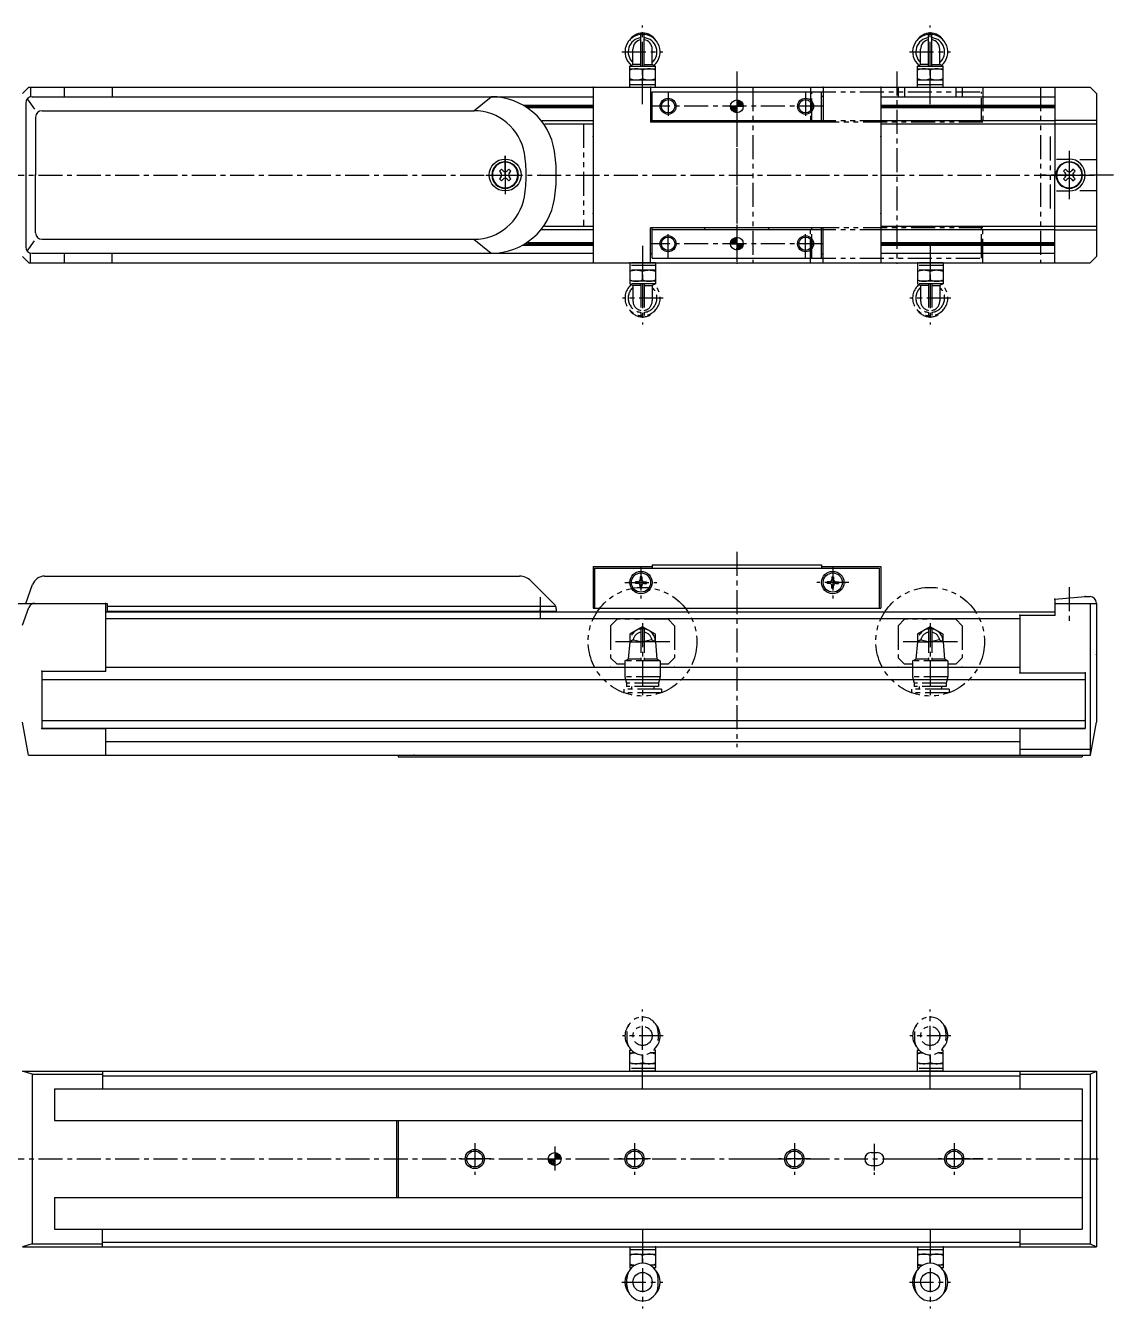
# Model space of a CAD drawing. Extents: x -754 to -240, y 103 to 509.
# Drawn here: x -580 to -239.7, y 107.2 to 508.5 of the extents above; entities that cross this region are included whole.
import ezdxf

# ---------------------------------------------------------------- set-up
doc = ezdxf.new("R2010")
doc.units = 0
for name, pattern in [('CENTER', [12, 7.5, -1.5, 1.5, -1.5]), ('CONTINOUS', [0]), ('PHANTOM', [15, 7.5, -1.5, 1.5, -1.5, 1.5, -1.5])]:
    doc.linetypes.add(name, pattern=pattern)
doc.layers.get('0').update_dxf_attribs({"linetype": 'CONTINUOUS'})
doc.layers.add('CENTER', color=1, linetype='CENTER')

# ---------------------------------------------------------------- blocks, each defined once
blk = doc.blocks.new('*U2')
at = {"color": 7, "linetype": 'CONTINUOUS'}
for p, q in [((-357.52, 485.29), (-357.52, 484.7)), ((-356.1, 484.7), (-357.52, 485.29)), ((-357.52, 484.7), (-357.52, 483.29)), ((-357.52, 483.29), (-355.52, 483.29)), ((-356.1, 484.7), (-355.52, 483.29))]:
    blk.add_line(p, q, dxfattribs=at)
for points in [[(-357.52, 485.29), (-357.52, 484.7), (-356.1, 484.7)], [(-357.52, 484.7), (-357.52, 483.29), (-355.52, 483.29)], [(-357.52, 483.29), (-357.52, 483.29), (-355.52, 483.29)]]:
    blk.add_solid(points, dxfattribs=at)
at = {"color": 7, "linetype": 'CONTINUOUS', "extrusion": (0, 0, -1)}
blk.add_solid([(357.52, 484.7), (356.1, 484.7), (355.52, 483.29)], dxfattribs=at)
blk = doc.blocks.new('*U3')
at = {"color": 7, "linetype": 'CONTINUOUS'}
for p, q in [((-359.52, 483.29), (-357.52, 483.29)), ((-359.52, 483.29), (-358.93, 481.87)), ((-357.52, 481.29), (-358.93, 481.87)), ((-357.52, 483.29), (-357.52, 481.87)), ((-357.52, 481.87), (-357.52, 481.29))]:
    blk.add_line(p, q, dxfattribs=at)
for points in [[(-359.52, 483.29), (-359.52, 483.29), (-357.52, 483.29)], [(-359.52, 483.29), (-358.93, 481.87), (-357.52, 481.87)]]:
    blk.add_solid(points, dxfattribs=at)
at = {"color": 7, "linetype": 'CONTINUOUS', "extrusion": (0, 0, -1)}
for points in [[(359.52, 483.29), (357.52, 483.29), (357.52, 481.87)], [(358.93, 481.87), (357.52, 481.87), (357.52, 481.29)]]:
    blk.add_solid(points, dxfattribs=at)
blk = doc.blocks.new('*U4')
at = {"color": 7, "linetype": 'CONTINUOUS'}
for p, q in [((-357.52, 440.29), (-355.52, 440.29)), ((-357.52, 440.29), (-357.52, 438.87)), ((-356.1, 438.87), (-357.52, 438.29)), ((-357.52, 438.29), (-357.52, 438.87)), ((-355.52, 440.29), (-356.1, 438.87))]:
    blk.add_line(p, q, dxfattribs=at)
for points in [[(-357.52, 440.29), (-357.52, 440.29), (-355.52, 440.29)], [(-357.52, 440.29), (-357.52, 438.87), (-356.1, 438.87)]]:
    blk.add_solid(points, dxfattribs=at)
at = {"color": 7, "linetype": 'CONTINUOUS', "extrusion": (0, 0, -1)}
for points in [[(357.52, 440.29), (355.52, 440.29), (356.1, 438.87)], [(357.52, 438.87), (356.1, 438.87), (357.52, 438.29)]]:
    blk.add_solid(points, dxfattribs=at)
blk = doc.blocks.new('*U5')
at = {"color": 7, "linetype": 'CONTINUOUS'}
for p, q in [((-358.93, 441.7), (-359.52, 440.29)), ((-357.52, 442.29), (-358.93, 441.7)), ((-357.52, 441.7), (-357.52, 442.29)), ((-357.52, 441.7), (-357.52, 440.29)), ((-359.52, 440.29), (-357.52, 440.29))]:
    blk.add_line(p, q, dxfattribs=at)
for points in [[(-358.93, 441.7), (-359.52, 440.29), (-357.52, 440.29)], [(-357.52, 442.29), (-358.93, 441.7), (-357.52, 441.7)], [(-359.52, 440.29), (-359.52, 440.29), (-357.52, 440.29)]]:
    blk.add_solid(points, dxfattribs=at)
at = {"color": 7, "linetype": 'CONTINUOUS', "extrusion": (0, 0, -1)}
blk.add_solid([(358.93, 441.7), (357.52, 441.7), (357.52, 440.29)], dxfattribs=at)
blk = doc.blocks.new('*X9')
at = {"color": 0, "linetype": 'CONTINOUS'}
for p, q in [((-416.5, 153.68), (-416.22, 153.96)), ((-416.41, 153.32), (-415.77, 153.96)), ((-416.28, 153.01), (-415.32, 153.96)), ((-416.1, 152.74), (-414.87, 153.96)), ((-415.89, 152.5), (-414.52, 153.87)), ((-415.64, 152.3), (-414.52, 153.42)), ((-415.35, 152.14), (-414.52, 152.98)), ((-415.02, 152.03), (-414.52, 152.53)), ((-414.52, 155.66), (-414.24, 155.94)), ((-414.52, 155.21), (-413.87, 155.86)), ((-414.52, 154.76), (-413.56, 155.72)), ((-414.52, 154.32), (-413.29, 155.54)), ((-414.43, 153.96), (-413.06, 155.33)), ((-413.98, 153.96), (-412.86, 155.08)), ((-413.53, 153.96), (-412.7, 154.79)), ((-413.08, 153.96), (-412.58, 154.46)), ((-412.64, 153.96), (-412.52, 154.08)), ((-414.63, 151.97), (-414.52, 152.08))]:
    blk.add_line(p, q, dxfattribs=at)

msp = doc.modelspace()

# ---------------------------------------------------------------- linework, layer by layer
at = {"color": 7, "linetype": 'CONTINOUS'}
for p, q in [((-387.52, 495.79), (-387.52, 505.76)), ((-386.52, 495.79), (-386.52, 505.76)), ((-297.52, 495.79), (-297.52, 505.76)), ((-296.52, 495.79), (-296.52, 505.76)), ((-390.02, 496.36), (-390.02, 501.19)), ((-384.02, 496.36), (-384.02, 501.19)), ((-300.02, 496.36), (-300.02, 501.19)), ((-294.02, 496.36), (-294.02, 501.19)), ((-391.02, 495.79), (-390.02, 496.36)), ((-391.02, 495.79), (-383.02, 495.79)), ((-391.02, 489.29), (-391.02, 495.79)), ((-391.02, 494.99), (-383.02, 494.99)), ((-387.52, 496.36), (-390.02, 496.36)), ((-387.02, 494.63), (-387.02, 491.94)), ((-386.52, 496.36), (-384.02, 496.36)), ((-383.02, 495.79), (-384.02, 496.36)), ((-383.02, 489.29), (-383.02, 495.79)), ((-301.02, 495.79), (-300.02, 496.36)), ((-301.02, 495.79), (-293.02, 495.79)), ((-301.02, 489.29), (-301.02, 495.79)), ((-301.02, 494.99), (-293.02, 494.99)), ((-297.52, 496.36), (-300.02, 496.36)), ((-297.02, 494.63), (-297.02, 491.94)), ((-296.52, 496.36), (-294.02, 496.36)), ((-293.02, 495.79), (-294.02, 496.36)), ((-293.02, 489.29), (-293.02, 495.79)), ((-391.02, 491.59), (-383.02, 491.59)), ((-391.02, 490.09), (-383.02, 490.09)), ((-301.02, 491.59), (-293.02, 491.59)), ((-301.02, 490.09), (-293.02, 490.09)), ((-579.02, 489.29), (-581.02, 487.29)), ((-579.53, 485.59), (-577.29, 482.37)), ((-579.02, 489.29), (-558.02, 489.29)), ((-578.54, 489.29), (-578.54, 486.49)), ((-578.02, 486.29), (-434.36, 486.29)), ((-573.02, 486.29), (-402.52, 486.29)), ((-568.02, 489.29), (-568.02, 486.21)), ((-561.02, 489.29), (-258.02, 489.29)), ((-553.02, 489.29), (-553.02, 486.28)), ((-439.77, 481.9), (-434.36, 486.29)), ((-402.52, 489.29), (-402.52, 434.29)), ((-402.52, 489.29), (-384.52, 489.29)), ((-391.02, 489.29), (-383.02, 489.29)), ((-384.52, 489.29), (-384.52, 478.29)), ((-384.02, 486.49), (-384.48, 486.49)), ((-384.02, 487.79), (-331.02, 487.79)), ((-384.02, 478.18), (-384.02, 487.79)), ((-331.02, 478.3), (-331.02, 487.79)), ((-331.02, 486.49), (-330.47, 486.49)), ((-330.52, 489.29), (-330.52, 478.29)), ((-330.52, 489.29), (-312.52, 489.29)), ((-312.52, 489.29), (-312.52, 434.29)), ((-312.52, 486.29), (-258.02, 486.29)), ((-307.02, 489.29), (-307.02, 486.29)), ((-305.02, 489.29), (-305.02, 486.29)), ((-301.02, 489.29), (-293.02, 489.29)), ((-289.02, 489.29), (-289.02, 486.29)), ((-287.02, 489.29), (-287.02, 486.29)), ((-258.02, 489.29), (-258.02, 461.79)), ((-258.02, 489.29), (-247.02, 489.29)), ((-245.02, 487.29), (-247.02, 489.29)), ((-245.02, 487.29), (-245.02, 436.29)), ((-580.02, 484.29), (-580.02, 439.29)), ((-574.92, 481.9), (-439.77, 481.9)), ((-424.41, 483.69), (-402.52, 483.69)), ((-423.75, 483.29), (-402.52, 483.29)), ((-423.09, 482.88), (-402.52, 482.88)), ((-312.52, 483.69), (-258.02, 483.69)), ((-312.52, 483.29), (-258.02, 483.29)), ((-312.52, 482.88), (-258.02, 482.88)), ((-576.92, 479.9), (-576.92, 461.79)), ((-418.47, 478.79), (-402.52, 478.79)), ((-417.64, 477.79), (-402.52, 477.79)), ((-330.52, 478.29), (-384.52, 478.29)), ((-384.02, 478.79), (-331.02, 478.79)), ((-367.52, 478.3), (-367.52, 478.79)), ((-347.52, 478.18), (-347.52, 478.79)), ((-312.52, 478.79), (-258.02, 478.79)), ((-312.52, 477.79), (-258.02, 477.79)), ((-258.02, 478.99), (-245.02, 478.99)), ((-258.02, 477.79), (-245.02, 477.79)), ((-257.51, 466.79), (-253.52, 466.79)), ((-250.2, 466.59), (-245.02, 466.59)), ((-576.92, 443.67), (-576.92, 461.79)), ((-431.18, 463.6), (-431.83, 462.95)), ((-431.83, 462.95), (-431.33, 462.45)), ((-430.68, 463.1), (-431.18, 463.6)), ((-428.86, 463.6), (-429.35, 463.1)), ((-428.21, 462.95), (-428.86, 463.6)), ((-428.7, 462.45), (-428.21, 462.95)), ((-258.02, 434.29), (-258.02, 461.79)), ((-254.68, 463.6), (-255.33, 462.95)), ((-255.33, 462.95), (-254.83, 462.45)), ((-254.18, 463.1), (-254.68, 463.6)), ((-252.36, 463.6), (-252.85, 463.1)), ((-251.71, 462.95), (-252.36, 463.6)), ((-252.2, 462.45), (-251.71, 462.95)), ((-431.33, 461.12), (-431.83, 460.63)), ((-431.83, 460.63), (-431.18, 459.98)), ((-431.18, 459.98), (-430.68, 460.47)), ((-429.35, 460.47), (-428.86, 459.98)), ((-428.86, 459.98), (-428.21, 460.63)), ((-428.21, 460.63), (-428.7, 461.12)), ((-254.83, 461.12), (-255.33, 460.63)), ((-255.33, 460.63), (-254.68, 459.98)), ((-254.68, 459.98), (-254.18, 460.47)), ((-252.85, 460.47), (-252.36, 459.98)), ((-252.36, 459.98), (-251.71, 460.63)), ((-251.71, 460.63), (-252.2, 461.12)), ((-257.51, 456.79), (-253.52, 456.79)), ((-250.2, 456.98), (-245.02, 456.98)), ((-417.67, 445.79), (-402.52, 445.79)), ((-312.52, 445.79), (-258.02, 445.79)), ((-258.02, 445.79), (-245.02, 445.79)), ((-574.92, 441.67), (-439.77, 441.67)), ((-439.77, 441.67), (-434.36, 437.29)), ((-418.84, 444.79), (-402.52, 444.79)), ((-384.52, 434.29), (-384.52, 445.29)), ((-330.52, 445.29), (-384.52, 445.29)), ((-384.02, 435.79), (-384.02, 445.29)), ((-384.02, 444.79), (-331.02, 444.79)), ((-367.52, 444.79), (-367.52, 445.29)), ((-347.52, 444.79), (-347.52, 445.29)), ((-331.02, 435.79), (-331.02, 445.29)), ((-330.52, 434.29), (-330.52, 445.29)), ((-312.81, 444.79), (-258.02, 444.79)), ((-258.02, 444.59), (-245.02, 444.59)), ((-579.53, 437.98), (-577.29, 441.2)), ((-424.49, 439.88), (-402.52, 439.88)), ((-423.53, 440.29), (-402.52, 440.29)), ((-422.95, 440.69), (-402.52, 440.69)), ((-312.52, 440.69), (-258.02, 440.69)), ((-312.52, 440.29), (-258.02, 440.29)), ((-312.52, 439.88), (-258.02, 439.88)), ((-579.02, 434.29), (-581.02, 436.29)), ((-579.02, 434.29), (-558.02, 434.29)), ((-578.54, 434.29), (-578.54, 437.09)), ((-578.02, 437.29), (-434.36, 437.29)), ((-573.02, 437.29), (-402.52, 437.29)), ((-568.02, 437.25), (-568.02, 434.29)), ((-561.02, 434.29), (-258.02, 434.29)), ((-553.02, 434.29), (-553.02, 437.33)), ((-402.52, 434.29), (-384.52, 434.29)), ((-384.02, 437.09), (-384.48, 437.09)), ((-384.02, 435.79), (-331.02, 435.79)), ((-331.02, 437.09), (-330.47, 437.09)), ((-330.52, 434.29), (-312.52, 434.29)), ((-312.52, 437.29), (-258.02, 437.29)), ((-258.02, 434.29), (-247.02, 434.29)), ((-245.02, 436.29), (-247.02, 434.29)), ((-402.52, 339.29), (-402.52, 326.29)), ((-402.52, 339.29), (-384.02, 339.29)), ((-402.02, 338.79), (-402.02, 326.29)), ((-402.02, 338.79), (-313.02, 338.79)), ((-384.02, 339.79), (-331.02, 339.79)), ((-384.02, 339.79), (-384.02, 338.79)), ((-331.02, 339.79), (-331.02, 338.79)), ((-331.02, 339.29), (-312.52, 339.29)), ((-313.02, 338.79), (-313.02, 326.29)), ((-312.52, 339.29), (-312.52, 326.29)), ((-580.02, 327.79), (-577.88, 333.66)), ((-574.12, 336.29), (-425.49, 336.29)), ((-421.95, 334.82), (-414.6, 327.47)), ((-388.52, 334.54), (-389.27, 334.54)), ((-389.27, 334.54), (-389.27, 334.04)), ((-388.52, 334.04), (-389.27, 334.04)), ((-387.77, 336.04), (-387.77, 335.28)), ((-387.27, 336.04), (-387.77, 336.04)), ((-387.77, 332.54), (-387.77, 333.29)), ((-387.27, 336.04), (-387.27, 335.28)), ((-387.27, 332.54), (-387.27, 333.29)), ((-386.52, 334.54), (-385.77, 334.54)), ((-386.52, 334.04), (-385.77, 334.04)), ((-385.77, 334.54), (-385.77, 334.04)), ((-328.52, 334.54), (-329.27, 334.54)), ((-329.27, 334.54), (-329.27, 334.04)), ((-328.52, 334.04), (-329.27, 334.04)), ((-327.77, 336.04), (-327.27, 336.04)), ((-327.77, 336.04), (-327.77, 335.28)), ((-327.77, 332.54), (-327.77, 333.29)), ((-327.27, 336.04), (-327.27, 335.28)), ((-327.27, 332.54), (-327.27, 333.29)), ((-326.52, 334.54), (-325.77, 334.54)), ((-326.52, 334.04), (-325.77, 334.04)), ((-325.77, 334.54), (-325.77, 334.04)), ((-387.27, 332.54), (-387.77, 332.54)), ((-327.77, 332.54), (-327.27, 332.54)), ((-258.02, 329.06), (-248.52, 329.89)), ((-248.52, 329.89), (-247.02, 329.89)), ((-624.44, 327.79), (-578.02, 327.79)), ((-581.02, 320.99), (-579.02, 326.47)), ((-580.02, 327.79), (-554.52, 327.79)), ((-577.14, 327.79), (-555.02, 327.79)), ((-555.02, 327.79), (-555.02, 306.59)), ((-555.02, 325.09), (-258.02, 325.09)), ((-554.52, 327.79), (-554.52, 325.29)), ((-554.52, 326.89), (-414.2, 326.89)), ((-554.52, 325.29), (-414.02, 325.29)), ((-414.02, 326.06), (-414.02, 325.29)), ((-402.52, 326.29), (-312.52, 326.29)), ((-258.02, 329.01), (-258.02, 324.09)), ((-258.02, 327.79), (-245.02, 327.79)), ((-247.02, 327.79), (-247.02, 280.29)), ((-245.02, 327.89), (-245.02, 290.63)), ((-555.02, 323.09), (-269.02, 323.09)), ((-269.02, 324.09), (-258.02, 324.09)), ((-269.02, 324.09), (-269.02, 306.09)), ((-575.02, 306.59), (-555.02, 306.59)), ((-575.02, 306.59), (-575.02, 288.59)), ((-555.02, 307.79), (-269.02, 307.79)), ((-269.02, 306.09), (-248.52, 306.09)), ((-248.52, 306.09), (-248.52, 291.29)), ((-575.02, 303.96), (-248.52, 303.96)), ((-579.19, 280.29), (-581.02, 290.63)), ((-575.02, 291.12), (-248.52, 291.12)), ((-248.52, 291.29), (-248.52, 288.59)), ((-246.84, 280.29), (-245.02, 290.63)), ((-575.02, 288.79), (-248.52, 288.79)), ((-575.02, 288.59), (-555.02, 288.59)), ((-555.02, 288.59), (-555.02, 280.29)), ((-269.02, 288.59), (-269.02, 280.29)), ((-269.02, 288.59), (-248.52, 288.59)), ((-555.02, 284.62), (-269.02, 284.62)), ((-269.02, 282.18), (-247.02, 282.18)), ((-579.19, 280.29), (-555.02, 280.29)), ((-555.02, 280.29), (-269.02, 280.29)), ((-463.52, 280.29), (-463.52, 279.79)), ((-463.52, 279.79), (-277.93, 279.79)), ((-302.05, 279.79), (-249.52, 279.79)), ((-269.02, 280.29), (-246.84, 280.29)), ((-249.52, 280.29), (-249.52, 279.79)), ((-249.52, 280.29), (-247.84, 280.29)), ((-581.02, 181.46), (-245.02, 181.46)), ((-578.02, 180.46), (-581.02, 181.46)), ((-556.02, 181.46), (-556.02, 175.96)), ((-269.02, 181.46), (-269.02, 175.96)), ((-247.02, 180.46), (-245.02, 181.46)), ((-245.02, 181.46), (-245.02, 126.46)), ((-578.02, 180.46), (-578.02, 127.46)), ((-578.02, 180.46), (-556.02, 180.46)), ((-556.02, 179.96), (-269.02, 179.96)), ((-269.02, 180.46), (-247.02, 180.46)), ((-247.02, 180.46), (-247.02, 127.46)), ((-571.02, 175.96), (-571.02, 165.96)), ((-571.02, 175.96), (-249.52, 175.96)), ((-249.52, 175.96), (-249.52, 131.96)), ((-571.02, 165.96), (-249.52, 165.96)), ((-464.02, 165.96), (-464.02, 141.96)), ((-463.52, 165.96), (-463.52, 141.96)), ((-571.02, 141.96), (-249.52, 141.96)), ((-571.02, 141.96), (-571.02, 131.96)), ((-571.02, 131.96), (-249.52, 131.96)), ((-556.02, 126.46), (-556.02, 131.96)), ((-269.02, 131.96), (-269.02, 126.46)), ((-578.02, 127.46), (-581.02, 126.46)), ((-581.02, 126.46), (-245.02, 126.46)), ((-578.02, 127.46), (-556.02, 127.46)), ((-556.02, 127.96), (-269.02, 127.96)), ((-391.02, 126.46), (-383.02, 126.46)), ((-391.02, 126.46), (-391.02, 119.96)), ((-391.02, 125.66), (-383.02, 125.66)), ((-383.02, 126.46), (-383.02, 119.96)), ((-301.02, 126.46), (-293.02, 126.46)), ((-301.02, 126.46), (-301.02, 119.96)), ((-301.02, 125.66), (-293.02, 125.66)), ((-293.02, 126.46), (-293.02, 119.96)), ((-269.02, 127.46), (-247.02, 127.46)), ((-247.02, 127.46), (-245.02, 126.46)), ((-391.02, 124.16), (-383.02, 124.16)), ((-391.02, 120.76), (-389.37, 120.76)), ((-387.02, 121.36), (-387.02, 123.8)), ((-383.02, 120.76), (-384.67, 120.76)), ((-301.02, 124.16), (-293.02, 124.16)), ((-301.02, 120.76), (-299.37, 120.76)), ((-297.02, 121.36), (-297.02, 123.8)), ((-293.02, 120.76), (-294.67, 120.76)), ((-391.92, 114.46), (-391.92, 116.46)), ((-391.02, 119.96), (-390.45, 119.96)), ((-391.02, 119.96), (-390.65, 119.75)), ((-383.02, 119.96), (-383.59, 119.96)), ((-383.02, 119.96), (-383.39, 119.75)), ((-382.12, 114.46), (-382.12, 116.46)), ((-301.92, 114.46), (-301.92, 116.46)), ((-301.02, 119.96), (-300.45, 119.96)), ((-301.02, 119.96), (-300.65, 119.75)), ((-293.02, 119.96), (-293.59, 119.96)), ((-293.02, 119.96), (-293.39, 119.75)), ((-292.12, 114.46), (-292.12, 116.46))]:
    msp.add_line(p, q, dxfattribs=at)
at = {"color": 3, "linetype": 'PHANTOM'}
for p, q in [((-352.52, 489.29), (-352.52, 434.29)), ((-334.52, 489.29), (-334.52, 478.29)), ((-334.02, 487.79), (-281.02, 487.79)), ((-334.02, 478.18), (-334.02, 487.79)), ((-281.02, 478.3), (-281.02, 487.79)), ((-280.52, 489.29), (-280.52, 478.29)), ((-262.52, 489.29), (-262.52, 434.29)), ((-405.52, 477.79), (-405.52, 445.79)), ((-280.52, 478.29), (-334.52, 478.29)), ((-334.02, 478.79), (-281.02, 478.79)), ((-259.52, 473.79), (-259.52, 449.79)), ((-334.52, 434.29), (-334.52, 445.29)), ((-280.52, 445.29), (-334.52, 445.29)), ((-334.02, 435.79), (-334.02, 445.29)), ((-334.02, 444.79), (-281.02, 444.79)), ((-281.02, 435.79), (-281.02, 445.29)), ((-280.52, 434.29), (-280.52, 445.29)), ((-383.02, 434.29), (-391.02, 434.29)), ((-391.02, 434.29), (-391.02, 427.79)), ((-383.02, 433.49), (-391.02, 433.49)), ((-383.02, 434.29), (-383.02, 427.79)), ((-334.02, 435.79), (-281.02, 435.79)), ((-293.02, 434.29), (-301.02, 434.29)), ((-301.02, 434.29), (-301.02, 427.79)), ((-293.02, 433.49), (-301.02, 433.49)), ((-293.02, 434.29), (-293.02, 427.79)), ((-383.02, 431.99), (-391.02, 431.99)), ((-387.02, 428.94), (-387.02, 431.63)), ((-293.02, 431.99), (-301.02, 431.99)), ((-297.02, 428.94), (-297.02, 431.63)), ((-383.02, 428.59), (-391.02, 428.59)), ((-391.02, 427.79), (-390.02, 427.21)), ((-383.02, 427.79), (-391.02, 427.79)), ((-387.52, 427.21), (-390.02, 427.21)), ((-390.02, 427.21), (-390.02, 422.38)), ((-387.52, 427.79), (-387.52, 417.81)), ((-386.52, 427.79), (-386.52, 417.81)), ((-386.52, 427.21), (-384.02, 427.21)), ((-383.02, 427.79), (-384.02, 427.21)), ((-384.02, 427.21), (-384.02, 422.38)), ((-293.02, 428.59), (-301.02, 428.59)), ((-301.02, 427.79), (-300.02, 427.21)), ((-293.02, 427.79), (-301.02, 427.79)), ((-297.52, 427.21), (-300.02, 427.21)), ((-300.02, 427.21), (-300.02, 422.38)), ((-297.52, 427.79), (-297.52, 417.81)), ((-296.52, 427.79), (-296.52, 417.81)), ((-296.52, 427.21), (-294.02, 427.21)), ((-293.02, 427.79), (-294.02, 427.21)), ((-294.02, 427.21), (-294.02, 422.38)), ((-395.02, 322.79), (-397.02, 320.79)), ((-379.02, 322.79), (-395.02, 322.79)), ((-377.02, 320.79), (-379.02, 322.79)), ((-305.02, 322.79), (-307.02, 320.79)), ((-289.02, 322.79), (-305.02, 322.79)), ((-287.02, 320.79), (-289.02, 322.79)), ((-397.02, 320.79), (-397.02, 310.79)), ((-387.02, 320.41), (-391.02, 318.1)), ((-391.02, 318.1), (-391.02, 315.79)), ((-387.52, 319.76), (-387.52, 309.79)), ((-383.02, 318.1), (-387.02, 320.41)), ((-386.52, 319.76), (-386.52, 309.79)), ((-383.02, 315.79), (-383.02, 318.1)), ((-377.02, 320.79), (-377.02, 310.79)), ((-307.02, 320.79), (-307.02, 310.79)), ((-297.02, 320.41), (-301.02, 318.1)), ((-301.02, 318.1), (-301.02, 315.79)), ((-297.52, 319.76), (-297.52, 309.79)), ((-293.02, 318.1), (-297.02, 320.41)), ((-296.52, 319.76), (-296.52, 309.79)), ((-293.02, 315.79), (-293.02, 318.1)), ((-287.02, 320.79), (-287.02, 310.79)), ((-391.02, 315.79), (-391.52, 310.36)), ((-389.96, 316.4), (-391.02, 315.79)), ((-391.02, 315.79), (-387.52, 315.79)), ((-389.96, 316.4), (-387.52, 315.89)), ((-384.08, 316.4), (-386.52, 315.89)), ((-384.08, 316.4), (-383.02, 315.79)), ((-383.02, 315.79), (-382.52, 310.36)), ((-301.02, 315.79), (-301.52, 310.36)), ((-299.96, 316.4), (-301.02, 315.79)), ((-301.02, 315.79), (-297.52, 315.79)), ((-299.96, 316.4), (-297.52, 315.89)), ((-294.08, 316.4), (-296.52, 315.89)), ((-294.08, 316.4), (-293.02, 315.79)), ((-293.02, 315.79), (-292.52, 310.36)), ((-395.02, 308.79), (-397.02, 310.79)), ((-392.52, 309.79), (-391.52, 310.36)), ((-381.52, 309.79), (-392.52, 309.79)), ((-392.52, 309.79), (-392.52, 304.79)), ((-387.52, 310.36), (-391.52, 310.36)), ((-382.52, 310.36), (-386.52, 310.36)), ((-381.52, 309.79), (-382.52, 310.36)), ((-381.52, 309.79), (-381.52, 304.79)), ((-379.02, 308.79), (-377.02, 310.79)), ((-305.02, 308.79), (-307.02, 310.79)), ((-302.52, 309.79), (-301.52, 310.36)), ((-291.52, 309.79), (-302.52, 309.79)), ((-302.52, 309.79), (-302.52, 304.79)), ((-297.52, 310.36), (-301.52, 310.36)), ((-292.52, 310.36), (-296.52, 310.36)), ((-291.52, 309.79), (-292.52, 310.36)), ((-291.52, 309.79), (-291.52, 304.79)), ((-289.02, 308.79), (-287.02, 310.79)), ((-392.52, 308.79), (-395.02, 308.79)), ((-379.02, 308.79), (-381.52, 308.79)), ((-302.52, 308.79), (-305.02, 308.79)), ((-289.02, 308.79), (-291.52, 308.79)), ((-381.12, 300.99), (-392.92, 300.99)), ((-392.92, 300.99), (-392.92, 299.79)), ((-381.52, 304.79), (-392.52, 304.79)), ((-392.52, 304.79), (-392.02, 302.79)), ((-392.02, 302.79), (-392.02, 301.79)), ((-382.02, 302.79), (-392.02, 302.79)), ((-382.02, 301.79), (-392.02, 301.79)), ((-390.52, 301.79), (-390.52, 300.99)), ((-383.52, 301.79), (-383.52, 300.99)), ((-381.52, 304.79), (-382.02, 302.79)), ((-382.02, 302.79), (-382.02, 301.79)), ((-381.12, 300.99), (-381.12, 299.79)), ((-291.12, 300.99), (-302.92, 300.99)), ((-302.92, 300.99), (-302.92, 299.79)), ((-291.52, 304.79), (-302.52, 304.79)), ((-302.52, 304.79), (-302.02, 302.79)), ((-302.02, 302.79), (-302.02, 301.79)), ((-292.02, 302.79), (-302.02, 302.79)), ((-292.02, 301.79), (-302.02, 301.79)), ((-300.52, 301.79), (-300.52, 300.99)), ((-293.52, 301.79), (-293.52, 300.99)), ((-291.52, 304.79), (-292.02, 302.79)), ((-292.02, 302.79), (-292.02, 301.79)), ((-291.12, 300.99), (-291.12, 299.79)), ((-381.12, 299.79), (-392.92, 299.79)), ((-291.12, 299.79), (-302.92, 299.79)), ((-391.92, 193.46), (-391.92, 191.46)), ((-382.12, 193.46), (-382.12, 191.46)), ((-301.92, 193.46), (-301.92, 191.46)), ((-292.12, 193.46), (-292.12, 191.46)), ((-391.02, 187.96), (-390.65, 188.17)), ((-391.02, 181.46), (-391.02, 187.96)), ((-391.02, 187.96), (-390.45, 187.96)), ((-391.02, 187.16), (-389.37, 187.16)), ((-387.02, 186.56), (-387.02, 184.12)), ((-383.02, 187.16), (-384.67, 187.16)), ((-383.02, 187.96), (-383.59, 187.96)), ((-383.02, 187.96), (-383.39, 188.17)), ((-383.02, 181.46), (-383.02, 187.96)), ((-301.02, 187.96), (-300.65, 188.17)), ((-301.02, 181.46), (-301.02, 187.96)), ((-301.02, 187.96), (-300.45, 187.96)), ((-301.02, 187.16), (-299.37, 187.16)), ((-297.02, 186.56), (-297.02, 184.12)), ((-293.02, 187.16), (-294.67, 187.16)), ((-293.02, 187.96), (-293.59, 187.96)), ((-293.02, 187.96), (-293.39, 188.17)), ((-293.02, 181.46), (-293.02, 187.96)), ((-383.02, 183.76), (-391.02, 183.76)), ((-383.02, 182.26), (-391.02, 182.26)), ((-383.02, 181.46), (-391.02, 181.46)), ((-293.02, 183.76), (-301.02, 183.76)), ((-293.02, 182.26), (-301.02, 182.26)), ((-293.02, 181.46), (-301.02, 181.46))]:
    msp.add_line(p, q, dxfattribs=at)
at = {"color": 7, "linetype": 'CENTER'}
for p, q in [((-414.52, 157.83), (-414.52, 150.27)), ((-314.52, 158.71), (-314.52, 148.96)), ((-314.52, 157.83), (-314.52, 150.27))]:
    msp.add_line(p, q, dxfattribs=at)
at = {"color": 7, "linetype": 'CONTINUOUS'}
for p, q in [((-315.52, 155.96), (-313.52, 155.96)), ((-315.52, 151.96), (-313.52, 151.96))]:
    msp.add_line(p, q, dxfattribs=at)
at = {"color": 7, "linetype": 'CONTINOUS'}
for centre, radius in [((-379.02, 483.29), 2.5), ((-336.02, 483.29), 2.5), ((-379.02, 483.29), 2.1), ((-357.52, 483.29), 2), ((-336.02, 483.29), 2.1), ((-430.02, 461.79), 5), ((-379.02, 440.29), 2.5), ((-379.02, 440.29), 2.1), ((-357.52, 440.29), 2), ((-336.02, 440.29), 2.5), ((-336.02, 440.29), 2.1), ((-387.52, 334.29), 3.5), ((-387.52, 334.29), 3), ((-327.52, 334.29), 3.5), ((-327.52, 334.29), 3), ((-439.52, 153.96), 3), ((-389.52, 153.96), 3), ((-339.52, 153.96), 3), ((-289.52, 153.96), 3), ((-439.52, 153.96), 2.5), ((-389.52, 153.96), 2.5), ((-339.52, 153.96), 2.5), ((-289.52, 153.96), 2.5), ((-387.02, 115.46), 3), ((-297.02, 115.46), 3)]:
    msp.add_circle(centre, radius, dxfattribs=at)
at = {"color": 3, "linetype": 'PHANTOM'}
for centre, radius in [((-387.02, 315.79), 17), ((-297.02, 315.79), 17), ((-387.02, 192.46), 3), ((-297.02, 192.46), 3)]:
    msp.add_circle(centre, radius, dxfattribs=at)
at = {"color": 7, "linetype": 'CONTINUOUS'}
msp.add_circle((-414.52, 153.96), 2, dxfattribs=at)
at = {"color": 7, "linetype": 'CONTINOUS'}
for centre, radius, start, end in [((-387.02, 500.29), 5.5, 309.8225, 230.1775), ((-387.02, 501.29), 4.9, 32.3231, 147.6768), ((-297.02, 500.29), 5.5, 309.8225, 230.1775), ((-297.02, 501.29), 4.9, 32.3231, 147.6768), ((-387.02, 500.29), 4.5, 96.3794, 228.1897), ((-387.02, 501.19), 3, 99.5941, 180), ((-387.02, 500.29), 4.5, 311.8103, 83.6206), ((-387.02, 501.19), 3, 0, 80.4059), ((-297.02, 500.29), 4.5, 96.3794, 228.1897), ((-297.02, 501.19), 3, 99.5941, 180), ((-297.02, 500.29), 4.5, 311.8103, 83.6206), ((-297.02, 501.19), 3, 0, 80.4059), ((-389.02, 489.21), 5.78, 69.7438, 110.2561), ((-385.02, 489.21), 5.78, 69.7439, 110.2561), ((-299.02, 489.21), 5.78, 69.7438, 110.2561), ((-295.02, 489.21), 5.78, 69.7439, 110.2561), ((-389.02, 497.36), 5.78, 249.7439, 290.2561), ((-385.02, 497.36), 5.78, 249.7439, 290.2561), ((-299.02, 497.36), 5.78, 249.7439, 290.2561), ((-295.02, 497.36), 5.78, 249.7439, 290.2561), ((-578.02, 484.29), 2, 90, 180), ((-434.36, 466.29), 20, 8.6269, 90), ((-574.92, 479.9), 2, 90, 180), ((-439.77, 465.9), 16, 9.6335, 90), ((-430.02, 461.79), 4.15, 0, 359.9997), ((-430.02, 461.79), 4, 0, 359.9997), ((-464.02, 461.79), 40.6, 0, 9.6335), ((-464.02, 461.79), 50, 0, 8.6269), ((-253.52, 461.79), 4.15, 0, 359.9997), ((-253.52, 461.79), 4, 0, 359.9997), ((-253.52, 461.79), 5, 270, 90), ((-432, 461.79), 0.94, 315, 45), ((-430.02, 463.77), 0.94, 225.0001, 315), ((-428.04, 461.79), 0.94, 135.0001, 225.0001), ((-464.02, 461.79), 40.6, 350.3665, 0), ((-464.02, 461.79), 50, 351.3731, 0), ((-255.5, 461.79), 0.94, 315, 45), ((-253.52, 463.77), 0.94, 225.0001, 315), ((-251.54, 461.79), 0.94, 135.0001, 225.0001), ((-430.02, 459.81), 0.94, 45, 135.0001), ((-253.52, 459.81), 0.94, 45, 135.0001), ((-439.77, 457.67), 16, 270, 350.3665), ((-434.36, 457.29), 20, 270, 351.3731), ((-574.92, 443.67), 2, 180, 270), ((-578.02, 439.29), 2, 180, 270), ((-574.12, 332.29), 4, 90, 160), ((-425.49, 331.29), 5, 45, 90), ((-388.52, 335.28), 0.748, 270, 0), ((-388.52, 333.29), 0.748, 360, 90), ((-386.52, 335.28), 0.748, 180, 270), ((-386.52, 333.29), 0.748, 89.9999, 180), ((-328.52, 335.28), 0.748, 270, 0), ((-328.52, 333.29), 0.748, 0, 90.0001), ((-326.52, 335.28), 0.748, 180, 270), ((-326.52, 333.29), 0.748, 90, 180), ((-247.02, 327.89), 2, 0, 90), ((-578.02, 327.43), 2, 160, 169.8441), ((-577.14, 325.79), 2, 90, 160), ((-416.02, 326.06), 2, 0, 45), ((-387.02, 116.46), 4.9, 0, 180), ((-389.02, 118.39), 5.78, 69.7439, 110.2561), ((-389.02, 126.54), 5.78, 249.7439, 266.706), ((-385.02, 118.39), 5.78, 69.7439, 110.2561), ((-385.02, 126.54), 5.78, 273.2941, 290.2561), ((-297.02, 116.46), 4.9, 0, 180), ((-299.02, 118.39), 5.78, 69.7439, 110.2561), ((-299.02, 126.54), 5.78, 249.7439, 266.706), ((-295.02, 118.39), 5.78, 69.7439, 110.2561), ((-295.02, 126.54), 5.78, 273.2941, 290.2561), ((-387.02, 115.46), 5.5, 138.8389, 221.1611), ((-387.02, 115.46), 5.5, 318.839, 41.1612), ((-297.02, 115.46), 5.5, 138.8389, 221.1611), ((-297.02, 115.46), 5.5, 318.839, 41.1612), ((-387.02, 114.46), 4.9, 180, 0), ((-297.02, 114.46), 4.9, 180, 0)]:
    msp.add_arc(centre, radius, start, end, dxfattribs=at)
at = {"color": 3, "linetype": 'PHANTOM'}
for centre, radius, start, end in [((-389.02, 426.21), 5.78, 69.7439, 110.2561), ((-385.02, 426.21), 5.78, 69.7439, 110.2561), ((-299.02, 426.21), 5.78, 69.7439, 110.2561), ((-295.02, 426.21), 5.78, 69.7439, 110.2561), ((-387.02, 423.29), 5.5, 129.8225, 50.1775), ((-387.02, 423.29), 4.5, 131.8103, 263.6206), ((-389.02, 434.36), 5.78, 249.7439, 290.2561), ((-385.02, 434.36), 5.78, 249.7438, 290.2561), ((-387.02, 423.29), 4.5, 276.3794, 48.1897), ((-297.02, 423.29), 5.5, 129.8225, 50.1775), ((-297.02, 423.29), 4.5, 131.8103, 263.6206), ((-299.02, 434.36), 5.78, 249.7439, 290.2561), ((-295.02, 434.36), 5.78, 249.7438, 290.2561), ((-297.02, 423.29), 4.5, 276.3794, 48.1897), ((-387.02, 422.38), 3, 180, 260.4059), ((-387.02, 422.38), 3, 279.5941, 0), ((-297.02, 422.38), 3, 180, 260.4059), ((-297.02, 422.38), 3, 279.5941, 0), ((-387.02, 422.29), 4.9, 212.3231, 327.6768), ((-297.02, 422.29), 4.9, 212.3231, 327.6768), ((-387.02, 315.79), 4, 0.0002, 180.0001), ((-387.02, 315.79), 3, 99.594, 168.1896), ((-387.02, 315.79), 3, 11.8104, 80.406), ((-297.02, 315.79), 4, 0.0002, 180.0001), ((-297.02, 315.79), 3, 99.594, 168.1896), ((-297.02, 315.79), 3, 11.8104, 80.406), ((-387.02, 193.46), 4.9, 0, 180), ((-297.02, 193.46), 4.9, 0, 180), ((-387.02, 192.46), 5.5, 138.839, 221.1612), ((-387.02, 192.46), 5.5, 318.8389, 41.1611), ((-297.02, 192.46), 5.5, 138.839, 221.1612), ((-297.02, 192.46), 5.5, 318.8389, 41.1611), ((-387.02, 191.46), 4.9, 180.0001, 0), ((-297.02, 191.46), 4.9, 180.0001, 0), ((-389.02, 181.39), 5.78, 93.2941, 110.2561), ((-385.02, 181.39), 5.78, 69.7439, 86.706), ((-299.02, 181.39), 5.78, 93.2941, 110.2561), ((-295.02, 181.39), 5.78, 69.7439, 86.706), ((-389.02, 189.54), 5.78, 249.7439, 290.2561), ((-385.02, 189.54), 5.78, 249.7439, 290.2561), ((-299.02, 189.54), 5.78, 249.7439, 290.2561), ((-295.02, 189.54), 5.78, 249.7439, 290.2561)]:
    msp.add_arc(centre, radius, start, end, dxfattribs=at)
at = {"color": 7, "linetype": 'CONTINUOUS'}
for centre, start, end in [((-315.52, 153.96), 90, 270), ((-313.52, 153.96), 270, 90)]:
    msp.add_arc(centre, 2, start, end, dxfattribs=at)
at = {"color": 7, "linetype": 'CONTINOUS'}
for p in [(-402.52, 489.29), (-387.02, 489.29), (-387.02, 489.29), (-384.52, 489.29), (-383.02, 489.29), (-330.52, 489.29), (-312.52, 489.29), (-297.02, 489.29), (-297.02, 489.29), (-293.02, 489.29), (-402.52, 473.79), (-312.52, 473.79), (-577.02, 461.79), (-430.02, 461.79), (-430.02, 461.79), (-430.02, 461.79), (-419.02, 461.79), (-419.02, 461.79), (-357.52, 461.79), (-258.02, 461.79), (-253.52, 461.79), (-253.52, 461.79), (-253.52, 461.79), (-245.02, 461.79), (-245.02, 461.79), (-402.52, 449.79), (-312.52, 449.79), (-402.52, 434.29), (-391.02, 434.29), (-387.02, 434.29), (-387.02, 434.29), (-387.02, 434.29), (-384.52, 434.29), (-330.52, 434.29), (-312.52, 434.29), (-301.02, 434.29), (-297.02, 434.29), (-297.02, 434.29), (-297.02, 434.29), (-258.02, 434.29), (-391.52, 334.29), (-387.52, 334.29), (-387.52, 334.29), (-327.52, 334.29), (-327.52, 334.29), (-323.52, 334.29), (-258.02, 329.06), (-248.52, 329.89), (-555.02, 327.79), (-555.02, 327.79), (-419.02, 325.79), (-419.02, 325.79), (-258.02, 329.01), (-269.02, 324.09), (-258.02, 324.09), (-387.02, 315.79), (-387.02, 315.79), (-297.02, 315.79), (-297.02, 315.79), (-245.02, 311.79), (-245.02, 311.79), (-575.02, 306.59), (-555.02, 306.59), (-555.02, 306.59), (-397.02, 307.79), (-377.02, 307.79), (-307.02, 307.79), (-287.02, 307.79), (-269.02, 306.09), (-248.52, 306.09), (-387.02, 299.79), (-297.02, 299.79), (-248.52, 291.29), (-575.02, 288.59), (-458.52, 280.29), (-391.02, 181.46), (-387.02, 181.46), (-387.02, 181.46), (-301.02, 181.46), (-297.02, 181.46), (-297.02, 181.46), (-387.02, 126.46), (-387.02, 126.46), (-387.02, 126.46), (-383.02, 126.46), (-297.02, 126.46), (-297.02, 126.46), (-297.02, 126.46), (-293.02, 126.46)]:
    msp.add_point(p, dxfattribs=at)
at = {"layer": 'CENTER', "color": 1, "linetype": 'CENTER'}
for p, q in [((-387.02, 483.93), (-387.02, 508.51)), ((-297.02, 483.93), (-297.02, 508.51)), ((-393.47, 500.29), (-380.69, 500.29)), ((-303.47, 500.29), (-290.69, 500.29)), ((-357.52, 494.17), (-357.52, 433.95)), ((-307.52, 494.17), (-307.52, 433.95)), ((-357.52, 490.09), (-357.52, 434.45)), ((-379.02, 487.83), (-379.02, 478.75)), ((-336.02, 487.83), (-336.02, 478.75)), ((-330.48, 483.29), (-384.56, 483.29)), ((-430.02, 467.79), (-430.02, 455.79)), ((-430.02, 461.79), (-430.02, 467.75)), ((-253.52, 469.33), (-253.52, 454.25)), ((-253.52, 469.33), (-253.52, 454.25)), ((-253.52, 467.79), (-253.52, 455.79)), ((-253.52, 466.79), (-253.52, 456.79)), ((-636.04, 461.79), (-312.52, 461.79)), ((-436.02, 461.79), (-424.02, 461.79)), ((-435.73, 461.79), (-424.39, 461.79)), ((-430.02, 461.79), (-430.02, 455.83)), ((-312.52, 461.79), (-245.75, 461.79)), ((-239.73, 461.79), (-262.86, 461.79)), ((-261.06, 461.79), (-245.98, 461.79)), ((-261.06, 461.79), (-245.98, 461.79)), ((-259.52, 461.79), (-247.52, 461.79)), ((-379.02, 435.75), (-379.02, 444.83)), ((-336.02, 435.75), (-336.02, 444.83)), ((-387.02, 439.65), (-387.02, 415.06)), ((-330.48, 440.29), (-384.56, 440.29)), ((-297.02, 439.65), (-297.02, 415.06)), ((-380.56, 423.29), (-393.35, 423.29)), ((-290.56, 423.29), (-303.35, 423.29)), ((-357.52, 343.89), (-357.52, 282.75)), ((-387.52, 339.29), (-387.52, 329.29)), ((-327.52, 339.29), (-327.52, 329.29)), ((-392.52, 334.29), (-382.52, 334.29)), ((-322.52, 334.29), (-332.52, 334.29)), ((-419.02, 329.77), (-419.02, 322.87)), ((-253.52, 332.83), (-253.52, 321.17)), ((-387.02, 321.61), (-387.02, 297.8)), ((-297.02, 321.61), (-297.02, 297.8)), ((-378.52, 315.79), (-395.52, 315.79)), ((-381.35, 315.79), (-392.11, 315.79)), ((-288.52, 315.79), (-305.52, 315.79)), ((-291.35, 315.79), (-302.11, 315.79)), ((-387.02, 176.1), (-387.02, 200.69)), ((-297.02, 176.1), (-297.02, 200.69)), ((-380.56, 192.46), (-393.35, 192.46)), ((-290.56, 192.46), (-303.35, 192.46)), ((-439.52, 158.96), (-439.52, 148.96)), ((-389.52, 158.96), (-389.52, 148.96)), ((-339.52, 158.96), (-339.52, 148.96)), ((-289.52, 158.96), (-289.52, 148.96)), ((-635.99, 153.96), (-243.13, 153.96)), ((-434.52, 153.96), (-444.52, 153.96)), ((-405.08, 153.96), (-396.2, 153.96)), ((-405.08, 153.96), (-396.2, 153.96)), ((-384.52, 153.96), (-394.52, 153.96)), ((-355.08, 153.96), (-346.2, 153.96)), ((-334.52, 153.96), (-344.52, 153.96)), ((-305.08, 153.96), (-296.2, 153.96)), ((-305.08, 153.96), (-296.2, 153.96)), ((-305.08, 153.96), (-296.2, 153.96)), ((-305.08, 153.96), (-296.2, 153.96)), ((-284.52, 153.96), (-294.52, 153.96)), ((-284.52, 153.96), (-294.52, 153.96)), ((-284.52, 153.96), (-294.52, 153.96)), ((-284.52, 153.96), (-294.52, 153.96)), ((-292.58, 153.96), (-283.7, 153.96)), ((-280.58, 153.96), (-283.7, 153.96)), ((-280.58, 153.96), (-283.7, 153.96)), ((-387.02, 131.82), (-387.02, 107.24)), ((-297.02, 131.82), (-297.02, 107.24)), ((-393.47, 115.46), (-380.69, 115.46)), ((-303.47, 115.46), (-290.69, 115.46))]:
    msp.add_line(p, q, dxfattribs=at)

# ---------------------------------------------------------------- block references
at = {"color": 7, "linetype": 'CONTINUOUS'}
for name in ['*U3', '*U2', '*U5', '*U4', '*X9']:
    msp.add_blockref(name, (0, 0), dxfattribs=at)

doc.saveas('drawing.dxf')
